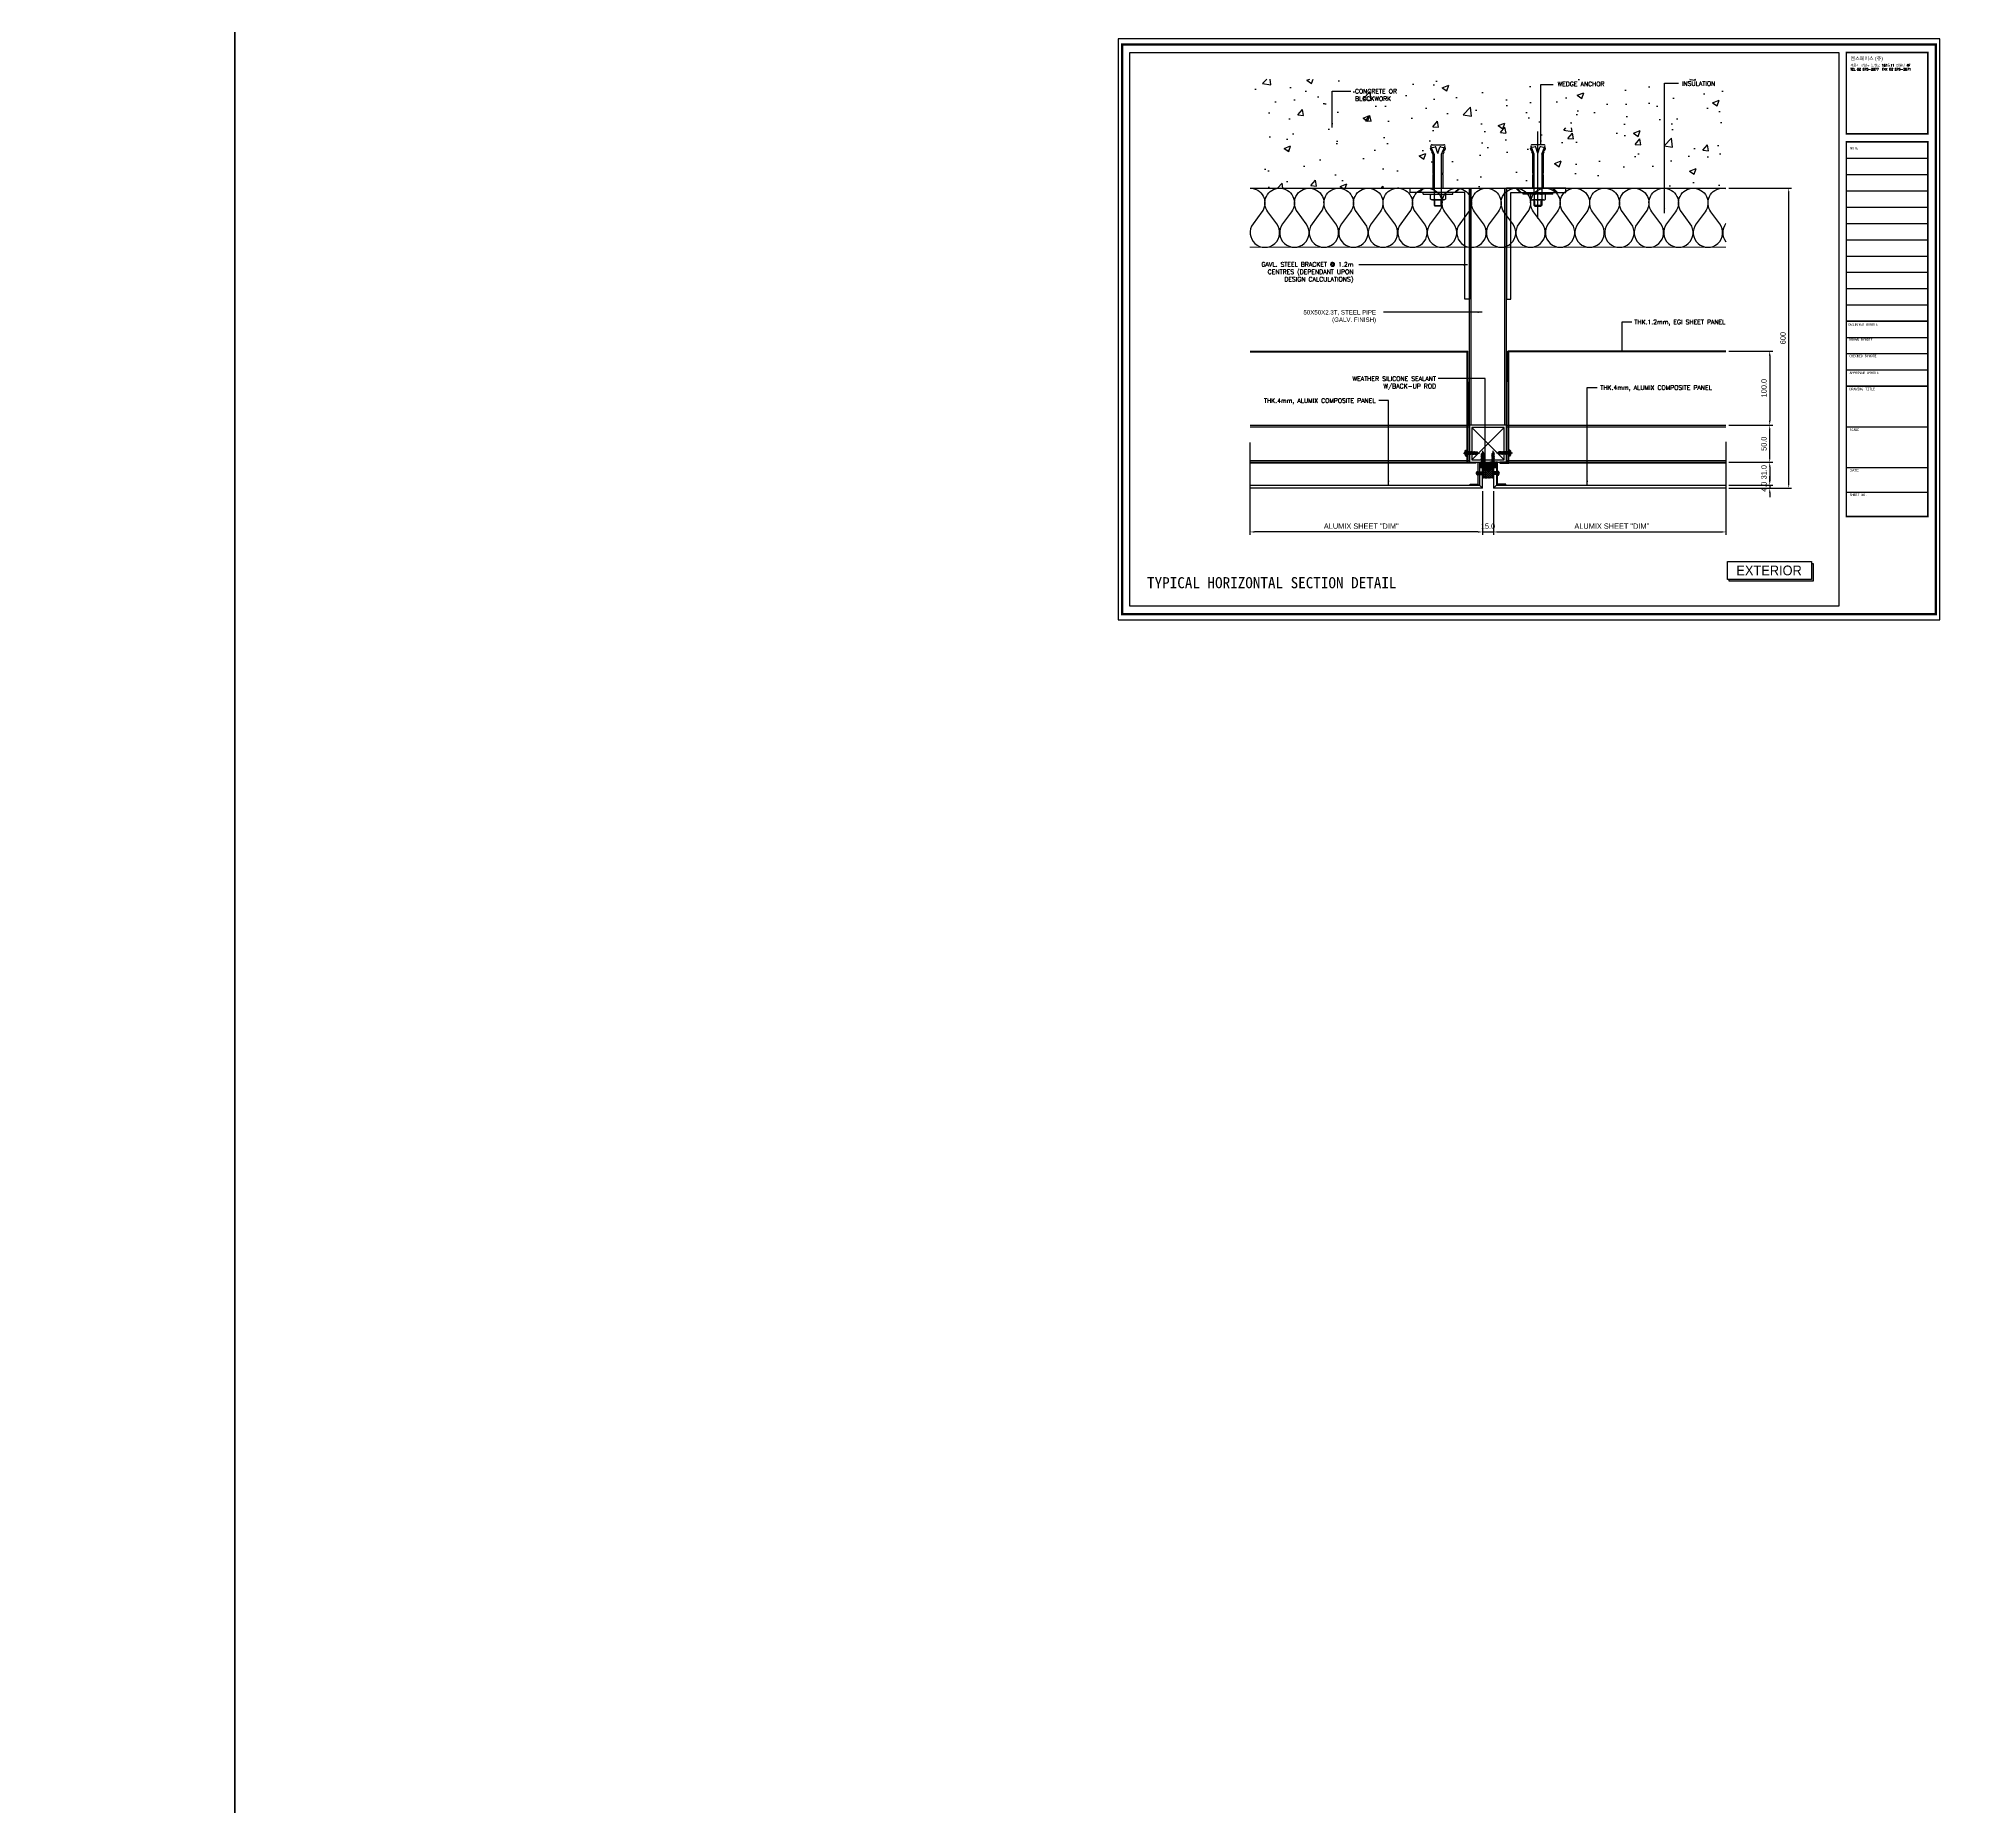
# Model space of a CAD drawing. Header units: millimetres. Extents: x 7297 to 60227, y -7497 to 19324.
# Drawn here: x 19291 to 21908, y 13975 to 16361 of the extents above; entities that cross this region are included whole.
import ezdxf

# ---------------------------------------------------------------- set-up
doc = ezdxf.new("R2010")
doc.units = ezdxf.units.MM
doc.layers.add('NS_AL_PANEL', color=32, linetype='Continuous', lineweight=9)
for name, color, linetype in [('NS_BRACKET_NUTS', 1, 'Continuous'), ('NS_COL_GREEN', 3, 'Continuous'), ('NS_COL_MAGENTA', 6, 'Continuous'), ('NS_COL_RED', 1, 'Continuous'), ('NS_COL_WHITE', 7, 'Continuous'), ('NS_CON', 8, 'Continuous'), ('NS_CON_LINE', 2, 'Continuous'), ('NS_DIM', 1, 'Continuous'), ('NS_FORM', 7, 'Continuous'), ('NS_FRAME', 253, 'Continuous'), ('NS_INSUL', 8, 'Continuous'), ('NS_PIPE_FRAME', 2, 'Continuous'), ('NS_RIVET_SCREW', 1, 'Continuous'), ('NS_TEXT', 2, 'Continuous'), ('NS_TEXT_TITLE', 141, 'Continuous'), ('NS_WATERPROOF', 150, 'Continuous')]:
    doc.layers.add(name, color=color, linetype=linetype)
doc.styles.add('Expo M', font='Expo M.ttf')
doc.styles.add('HGTXT', font='romans.shx', dxfattribs={"bigfont": 'whgtxt.shx'})
doc.styles.add('HY울릉도L', font='')
doc.styles.add('style1', font='simplex.shx')
doc.styles.get('HY울릉도L').set_extended_font_data('Dotum')
doc.dimstyles.new('N-SPACE', dxfattribs={"dimscale": 4, "dimtxt": 1.8, "dimasz": 1.5, "dimexe": 1, "dimexo": 1, "dimgap": 1, "dimtad": 1, "dimtoh": 1, "dimdec": 1, "dimzin": 1, "dimdsep": 46, "dimtxsty": 'Expo M', "dimcen": 2, "dimclrd": 1, "dimclre": 1, "dimclrt": 2, "dimadec": 1, "dimazin": 0, "dimtfac": 1, "dimtdec": 1, "dimtix": 1, "dimtmove": 1, "dimatfit": 3, "dimfxl": 1, "dimtolj": 1, "dimtzin": 1, "dimarcsym": 0})

# ---------------------------------------------------------------- blocks, each defined once
blk = doc.blocks.new('*D870')
at = {"layer": 'NS_DIM', "color": 1, "lineweight": -2, "transparency": 16777216}
for p, q in [((21239.7, 15750.2), (21239.7, 15691.2)), ((21254.7, 15750.3), (21254.7, 15691.2)), ((21233.7, 15695.2), (21227.7, 15695.2)), ((21239.7, 15695.2), (21254.7, 15695.2)), ((21260.7, 15695.2), (21266.7, 15695.2))]:
    blk.add_line(p, q, dxfattribs=at)
at = {"layer": 'NS_DIM', "color": 1, "transparency": 16777216}
for points in [[(21233.7, 15696.2), (21233.7, 15694.2), (21239.7, 15695.2)], [(21260.7, 15696.2), (21260.7, 15694.2), (21254.7, 15695.2)]]:
    blk.add_solid(points, dxfattribs=at)
at = {"layer": 'NS_DIM', "color": 2, "transparency": 16777216, "insert": (21247.2, 15703), "char_height": 7.2, "attachment_point": 5, "style": 'Expo M'}
blk.add_mtext('\\A1;15.0', dxfattribs=at)
blk = doc.blocks.new('*D869')
at = {"layer": 'NS_DIM', "color": 1, "lineweight": -2, "transparency": 16777216}
for p, q in [((21568.4, 15816.7), (21568.4, 15691.2)), ((21254.7, 15750.3), (21254.7, 15691.2)), ((21260.7, 15695.2), (21562.4, 15695.2))]:
    blk.add_line(p, q, dxfattribs=at)
at = {"layer": 'NS_DIM', "color": 1, "transparency": 16777216}
for points in [[(21260.7, 15696.2), (21260.7, 15694.2), (21254.7, 15695.2)], [(21562.4, 15696.2), (21562.4, 15694.2), (21568.4, 15695.2)]]:
    blk.add_solid(points, dxfattribs=at)
at = {"layer": 'NS_DIM', "color": 2, "transparency": 16777216, "insert": (21414.3, 15703), "char_height": 7.2, "attachment_point": 5, "style": 'Expo M'}
blk.add_mtext('\\A1;ALUMIX SHEET "DIM"', dxfattribs=at)
blk = doc.blocks.new('*D868')
at = {"layer": 'NS_DIM', "color": 1, "lineweight": -2, "transparency": 16777216}
for p, q in [((20925.9, 15816), (20925.9, 15691.2)), ((21239.7, 15750.2), (21239.7, 15691.2)), ((21233.7, 15695.2), (20931.9, 15695.2))]:
    blk.add_line(p, q, dxfattribs=at)
at = {"layer": 'NS_DIM', "color": 1, "transparency": 16777216}
for points in [[(20931.9, 15696.2), (20931.9, 15694.2), (20925.9, 15695.2)], [(21233.7, 15696.2), (21233.7, 15694.2), (21239.7, 15695.2)]]:
    blk.add_solid(points, dxfattribs=at)
at = {"layer": 'NS_DIM', "color": 2, "transparency": 16777216, "insert": (21076.1, 15703), "char_height": 7.2, "attachment_point": 5, "style": 'Expo M'}
blk.add_mtext('\\A1;ALUMIX SHEET "DIM"', dxfattribs=at)
blk = doc.blocks.new('AL-TEMPLATE')
at = {"color": 8}
for p, q in [((2716.8, 1393), (2800, 1393)), ((2716.8, 1376.3), (2800, 1376.3)), ((2716.8, 1359.7), (2800, 1359.7)), ((2716.8, 1343), (2800, 1343)), ((2716.8, 1326.4), (2800, 1326.4)), ((2716.8, 1309.8), (2800, 1309.8)), ((2716.8, 1293.1), (2800, 1293.1)), ((2716.8, 1276.5), (2800, 1276.5)), ((2716.8, 1259.8), (2800, 1259.8)), ((2716.8, 1243.2), (2800, 1243.2)), ((2716.8, 1209.9), (2800, 1209.9)), ((2716.8, 1193.3), (2800, 1193.3)), ((2716.8, 1176.6), (2800, 1176.6)), ((2716.8, 1118.4), (2800, 1118.4)), ((2716.8, 1076.8), (2800, 1076.8)), ((2716.8, 1051.8), (2800, 1051.8))]:
    blk.add_line(p, q, dxfattribs=at)
at = {"color": 7, "ltscale": 2}
blk.add_lwpolyline([(1972.3, 1515.2), (1972.3, 921.2), (2812.3, 921.2), (2812.3, 1515.2)], close=True, dxfattribs=at)
at = {"color": 8}
for points, const_width in [([(1976.3, 1509.4), (2808.3, 1509.4), (2808.3, 927), (1976.3, 927)], 2.5), ([(2716.8, 1501.3), (2800, 1501.3), (2800, 1418.1), (2716.8, 1418.1)], 1.66), ([(2716.8, 1409.8), (2800, 1409.8), (2800, 1026.9), (2716.8, 1026.9)], 1.66)]:
    blk.add_lwpolyline(points, close=True, dxfattribs=dict(at, const_width=const_width))
at = {"color": 9}
blk.add_lwpolyline([(1984.1, 1501.3), (2709.1, 1501.3), (2709.1, 935.2), (1984.1, 935.2)], close=True, dxfattribs=at)
at = {"color": 8, "const_width": 1.66}
for points in [[(2716.8, 1226.6), (2800, 1226.6)], [(2716.8, 1160), (2800, 1160)]]:
    blk.add_lwpolyline(points, dxfattribs=at)
at = {"insert": (2720.9, 1489.2), "char_height": 2.349, "attachment_point": 1, "style": 'HGTXT'}
blk.add_mtext('서울시 강남구 논현로 161길11 엔빌딩 4F\\PTEL 02 575-2077  FAX 02 575-2071', dxfattribs=at)
at = {"color": 146, "true_color": 0x105689, "insert": (2721.1, 1496.9), "char_height": 3.67, "attachment_point": 1, "style": 'HGTXT'}
blk.add_mtext('{\\fExpo M|b0|i0|c129|p18;엔스페이스 (주)}', dxfattribs=at)
at = {"color": 8, "width": 438.968, "attachment_point": 1}
for s, insert, char_height in [('NOTE', (2720.8, 1404.7), 2.56), ('DESIGNED BYNOTE', (2719, 1224.4), 2.556), ('CHECKED BYNOTE', (2719.6, 1192.2), 2.556), ('DRAWN BYNOTE', (2719.6, 1209), 2.556), ('APPROVED BYNOTE', (2720.1, 1175), 2.556), ('DRAWING TITLE', (2720.1, 1158.4), 2.556), ('SCALE', (2720.1, 1116.8), 2.56), ('{\\fﾱﾼﾸﾲ|b0|i0|c129|p49;DATE}', (2720.1, 1075.2), 2.556), ('SHEET NO.', (2720.1, 1050.2), 2.56)]:
    blk.add_mtext(s, dxfattribs=dict(at, insert=insert, char_height=char_height))
blk = doc.blocks.new('insulation')
blk.add_lwpolyline([(0, 0, -0.617201), (0.402, 0.202), (0.603, 0.051, 1.982887), (0.603, 0.452), (0.401, 0.301, -0.611246), (0, 0.5, -0.615926), (0.402, 0.701), (0.603, 0.55, 1.982887), (0.603, 0.95), (0.401, 0.8, -0.611246), (0, 0.999, -0.615926), (0.402, 1.199), (0.603, 1.049, 1.982887), (0.603, 1.449), (0.401, 1.299, -0.611246), (0, 1.498, -0.615926), (0.402, 1.698), (0.603, 1.548, 1.982887), (0.603, 1.948), (0.401, 1.798, -0.611246), (0, 1.996, -0.615925), (0.402, 2.197), (0.603, 2.047, 1.982887), (0.603, 2.447), (0.401, 2.297, -0.611245), (0, 2.495, -0.615926), (0.402, 2.696), (0.603, 2.546, 1.982887), (0.603, 2.946), (0.401, 2.795, -0.611245), (0, 2.994, -0.615926), (0.402, 3.195), (0.603, 3.044, 1.982887), (0.603, 3.445), (0.401, 3.294, -0.611245), (0, 3.493, -0.615926), (0.402, 3.694), (0.603, 3.543, 1.982887), (0.603, 3.944), (0.401, 3.793, -0.611245), (0, 3.992, -0.615926), (0.402, 4.193), (0.603, 4.042, 1.982887), (0.603, 4.442), (0.401, 4.292, -0.611246), (0, 4.491, -0.615925), (0.402, 4.691), (0.603, 4.541, 1.982887), (0.603, 4.941), (0.401, 4.791, -0.611246), (0, 4.99, -0.615926), (0.402, 5.19), (0.603, 5.04, 1.982887), (0.603, 5.44), (0.401, 5.29, -0.611246), (0, 5.488, -0.615926), (0.402, 5.689), (0.603, 5.539, 1.982887), (0.603, 5.939), (0.401, 5.789, -0.611246), (0, 5.987, -0.003501), (0, 5.991, -0.003501)], format="xyb")
blk = doc.blocks.new('*D867')
at = {"layer": 'NS_DIM', "color": 1, "lineweight": -2, "transparency": 16777216}
for p, q in [((21572.4, 15789.3), (21631.5, 15789.3)), ((21627.5, 15783.3), (21627.5, 15764.3)), ((21572.4, 15758.3), (21631.5, 15758.3))]:
    blk.add_line(p, q, dxfattribs=at)
at = {"layer": 'NS_DIM', "color": 1, "transparency": 16777216}
for points in [[(21626.5, 15783.3), (21628.5, 15783.3), (21627.5, 15789.3)], [(21626.5, 15764.3), (21628.5, 15764.3), (21627.5, 15758.3)]]:
    blk.add_solid(points, dxfattribs=at)
at = {"layer": 'NS_DIM', "color": 2, "transparency": 16777216, "insert": (21619.7, 15775.8), "char_height": 7.2, "attachment_point": 5, "rotation": 90, "style": 'Expo M'}
blk.add_mtext('\\A1;31.0', dxfattribs=at)
blk = doc.blocks.new('*D866')
at = {"layer": 'NS_DIM', "color": 1, "lineweight": -2, "transparency": 16777216}
for p, q in [((21572.4, 16159.3), (21657.1, 16159.3)), ((21653.1, 15760.3), (21653.1, 16153.3)), ((21572.4, 15754.3), (21657.1, 15754.3))]:
    blk.add_line(p, q, dxfattribs=at)
at = {"layer": 'NS_DIM', "color": 1, "transparency": 16777216}
for points in [[(21652.1, 16153.3), (21654.1, 16153.3), (21653.1, 16159.3)], [(21652.1, 15760.3), (21654.1, 15760.3), (21653.1, 15754.3)]]:
    blk.add_solid(points, dxfattribs=at)
at = {"layer": 'NS_DIM', "color": 2, "transparency": 16777216, "insert": (21645.4, 15956.8), "char_height": 7.2, "attachment_point": 5, "rotation": 90, "style": 'Expo M'}
blk.add_mtext('\\A1;600', dxfattribs=at)
blk = doc.blocks.new('*D865')
at = {"layer": 'NS_DIM', "color": 1, "lineweight": -2, "transparency": 16777216}
for p, q in [((21572.4, 15839.3), (21631.5, 15839.3)), ((21627.5, 15795.3), (21627.5, 15833.3)), ((21572.4, 15789.3), (21631.5, 15789.3))]:
    blk.add_line(p, q, dxfattribs=at)
at = {"layer": 'NS_DIM', "color": 1, "transparency": 16777216}
for points in [[(21626.5, 15833.3), (21628.5, 15833.3), (21627.5, 15839.3)], [(21626.5, 15795.3), (21628.5, 15795.3), (21627.5, 15789.3)]]:
    blk.add_solid(points, dxfattribs=at)
at = {"layer": 'NS_DIM', "color": 2, "transparency": 16777216, "insert": (21619.7, 15814.3), "char_height": 7.2, "attachment_point": 5, "rotation": 90, "style": 'Expo M'}
blk.add_mtext('\\A1;50.0', dxfattribs=at)
blk = doc.blocks.new('*D864')
at = {"layer": 'NS_DIM', "color": 1, "lineweight": -2, "transparency": 16777216}
for p, q in [((21572.4, 15758.3), (21631.5, 15758.3)), ((21572.4, 15754.3), (21631.5, 15754.3)), ((21627.5, 15764.3), (21627.5, 15770.3)), ((21627.5, 15758.3), (21627.5, 15754.3)), ((21627.5, 15748.3), (21627.5, 15742.3))]:
    blk.add_line(p, q, dxfattribs=at)
at = {"layer": 'NS_DIM', "color": 1, "transparency": 16777216}
for points in [[(21626.5, 15764.3), (21628.5, 15764.3), (21627.5, 15758.3)], [(21626.5, 15748.3), (21628.5, 15748.3), (21627.5, 15754.3)]]:
    blk.add_solid(points, dxfattribs=at)
at = {"layer": 'NS_DIM', "color": 2, "transparency": 16777216, "insert": (21619.7, 15756.3), "char_height": 7.2, "attachment_point": 5, "rotation": 90, "style": 'Expo M'}
blk.add_mtext('\\A1;4.0', dxfattribs=at)
blk = doc.blocks.new('egi')
at = {"ltscale": 110}
for p, q in [((-9923.4, 12691.7), (-9923.4, 12801.6)), ((-9922.2, 12801.6), (-9922.2, 12692.9)), ((-9911.4, 12691.7), (-9923.4, 12691.7)), ((-9922.2, 12692.9), (-9911.4, 12692.9)), ((-9911.4, 12692.9), (-9911.4, 12691.7))]:
    blk.add_line(p, q, dxfattribs=at)
blk = doc.blocks.new('피스')
for p, q in [((-4, 1.5), (-4, 1)), ((-4, 1.5), (4, 1.5)), ((-3, 0), (3, 0)), ((-0.5, 3), (-0.4, 2.3)), ((-0.4, 2.3), (0.4, 2.3)), ((0, 5), (0, -16.8)), ((0.5, 3), (0.4, 2.3)), ((4, 1.5), (4, 1)), ((2, -1.5), (-2, -2)), ((-1.5, -1.5), (-2, -2)), ((-2, -2), (-1.5, -2.5)), ((-1.5, -3.5), (-2, -4)), ((2, -3.5), (-2, -4)), ((-2, -4), (-1.5, -4.5)), ((-1.5, -5.5), (-2, -6)), ((2, -5.5), (-2, -6)), ((-2, -6), (-1.5, -6.5)), ((-1.5, -7.5), (-2, -8)), ((2, -7.5), (-2, -8)), ((-2, -8), (-1.5, -8.5)), ((-1.5, -9.5), (-2, -10)), ((2, -9.5), (-2, -10)), ((-2, -10), (-1.5, -10.5)), ((-1.5, -0.5), (-1.5, -1.5)), ((1.5, -1), (-1.5, -1.5)), ((1.5, -2), (-1.5, -2.5)), ((-1.5, -2.5), (-1.5, -3.5)), ((1.5, -3), (-1.5, -3.5)), ((1.5, -4), (-1.5, -4.5)), ((-1.5, -4.5), (-1.5, -5.5)), ((1.5, -5), (-1.5, -5.5)), ((1.5, -6), (-1.5, -6.5)), ((-1.5, -6.5), (-1.5, -7.5)), ((1.5, -7), (-1.5, -7.5)), ((1.5, -8), (-1.5, -8.5)), ((-1.5, -8.5), (-1.5, -9.5)), ((1.5, -9), (-1.5, -9.5)), ((1.5, -10), (-1.5, -10.5)), ((-1.5, -10.5), (-1.5, -13.5)), ((0, -15), (-1.5, -13.5)), ((-1.3, -13.5), (-1.3, -12)), ((0, -15), (-1.3, -13.5)), ((0, -15), (1.5, -13)), ((1.5, -13), (0.6, -11.5)), ((1.5, -0.5), (1.5, -1)), ((1.5, -1), (2, -1.5)), ((2, -1.5), (1.5, -2)), ((1.5, -2), (1.5, -3)), ((1.5, -3), (2, -3.5)), ((2, -3.5), (1.5, -4)), ((1.5, -4), (1.5, -5)), ((1.5, -5), (2, -5.5)), ((2, -5.5), (1.5, -6)), ((1.5, -6), (1.5, -7)), ((1.5, -7), (2, -7.5)), ((2, -7.5), (1.5, -8)), ((1.5, -8), (1.5, -9)), ((1.5, -9), (2, -9.5)), ((2, -9.5), (1.5, -10)), ((1.5, -10), (1.5, -13))]:
    blk.add_line(p, q)
for centre, radius, start, end in [((0, -3.1), 6.08, 94.7146, 131.1121), ((-3, 1), 1, 180, 270), ((-2, -0.5), 0.5, 0, 90), ((0, -3.1), 6.08, 48.8879, 85.2854), ((2, -0.5), 0.5, 90, 180), ((3, 1), 1, 270, 0), ((-0.3, -12), 1, 30.0863, 180)]:
    blk.add_arc(centre, radius, start, end)
blk = doc.blocks.new('N-SCREW')
blk.add_blockref('피스', (17.3, -1))
blk = doc.blocks.new('*D863')
at = {"layer": 'NS_DIM', "color": 1, "lineweight": -2, "transparency": 16777216}
for p, q in [((21572.4, 15939.3), (21631.5, 15939.3)), ((21627.5, 15933.3), (21627.5, 15845.3)), ((21572.4, 15839.3), (21631.5, 15839.3))]:
    blk.add_line(p, q, dxfattribs=at)
at = {"layer": 'NS_DIM', "color": 1, "transparency": 16777216}
for points in [[(21626.5, 15933.3), (21628.5, 15933.3), (21627.5, 15939.3)], [(21626.5, 15845.3), (21628.5, 15845.3), (21627.5, 15839.3)]]:
    blk.add_solid(points, dxfattribs=at)
at = {"layer": 'NS_DIM', "color": 2, "transparency": 16777216, "insert": (21619.7, 15889.3), "char_height": 7.2, "attachment_point": 5, "rotation": 90, "style": 'Expo M'}
blk.add_mtext('\\A1;100.0', dxfattribs=at)
blk = doc.blocks.new('md-01')
blk.add_lwpolyline([(3059.8, 4337.6), (3059.8, 4328.6), (3043.3, 4328.6), (3030.3, 4328.6), (3030.3, 4316.1), (3031.8, 4316.1), (3031.8, 4327.1), (3043.3, 4327.1), (3061.3, 4327.1), (3061.3, 4330.1), (3061, 4330.4), (3061.3, 4330.7), (3061, 4331), (3061.3, 4331.3), (3061, 4331.6), (3061.3, 4331.9), (3061, 4332.2), (3061.3, 4332.5), (3061, 4332.8), (3061.3, 4333.1), (3061, 4333.4), (3061.3, 4333.7), (3061, 4334), (3061.3, 4334.3), (3061, 4334.6), (3061.3, 4334.9), (3061.3, 4337.6)], close=True)
at = {"xscale": -1, "rotation": 90}
blk.add_blockref('N-SCREW', (3058.7, 4350.4), dxfattribs=at)
blk = doc.blocks.new('RIVET')
for p, q in [((-1.1, -3.9), (-1.1, 3.9)), ((5, 1.8), (-1.1, 1.8)), ((5, 0.8), (-1.1, 0.8)), ((7.3, -1.8, 0), (7.3, 1.8, 0)), ((5, -0.8), (-1.1, -0.8)), ((5, -1.8), (-1.1, -1.8))]:
    blk.add_line(p, q)
at = {"ltscale": 3}
for p, q in [((0, 4.9), (0, -4.9)), ((5, 1.8), (5, -1.8))]:
    blk.add_line(p, q, dxfattribs=at)
for centre, radius, start, end in [((0, 3.9), 1.05, 90, 180), ((6.2, 1.2), 1.3, 27.3471, 152.6529), ((5.8, 0, 0), 2.2, 313.0029, 46.9971), ((0, -3.9), 1.05, 180, 270), ((6.2, -1.2), 1.3, 207.3471, 332.6529)]:
    blk.add_arc(centre, radius, start, end)
blk = doc.blocks.new('SEMI-OPEN')
at = {"ltscale": 3}
h = blk.add_hatch(dxfattribs=at)
h.set_pattern_fill('DOTS', color=256, scale=5, angle=90, style=0)
h.set_pattern_definition([(90, (-121159.27076, -3753735.47985), (-0.3125, 0.15625), [0, -0.3125])])
h.paths.add_polyline_path([(11057.4, 2394.8), (11057.4, 2393.8), (11058.9, 2393.8, 0.414222), (11057.9, 2392.8), (11057.9, 2392.3, 0.160163), (11061.4, 2390.8), (11061.5, 2391.4), (11062.3, 2391.4), (11062.4, 2390.8, 0.160163), (11065.9, 2392.3), (11065.9, 2392.8, 0.414214), (11064.9, 2393.8), (11066.4, 2393.8), (11066.4, 2387.8), (11062.4, 2387.8), (11047.4, 2387.8), (11043.4, 2387.8), (11043.4, 2393.8), (11044.9, 2393.8, 0.414214), (11043.9, 2392.8), (11043.9, 2392.3, 0.160163), (11047.4, 2390.8), (11047.5, 2391.4), (11048.3, 2391.4), (11048.4, 2390.8, 0.160163), (11051.9, 2392.3), (11051.9, 2392.8, 0.414214), (11050.9, 2393.8), (11052.4, 2393.8), (11052.4, 2394.8)])
h = blk.add_hatch(dxfattribs=at)
h.set_pattern_fill('ANSI37', color=256, scale=15, angle=90, style=0)
h.set_pattern_definition([(135, (-122009.2709, -3753737.4799), (-1.3258252147, -1.3258252147), []), (225, (-122009.2709, -3753737.4799), (1.3258252147, -1.3258252147), [])])
edge = h.paths.add_edge_path()
edge.add_line((11047.4, 2387.8), (11047.4, 2385.2))
edge.add_arc((11047.4, 2384.2), 1.05, 0, 90, ccw=False)
edge.add_line((11048.5, 2384.2), (11048.5, 2376.5))
edge.add_arc((11047.4, 2376.5), 1.05, -90, 0, ccw=False)
edge.add_line((11047.4, 2375.4), (11047.4, 2374.6))
edge.add_line((11047.4, 2374.6), (11062.4, 2374.6))
edge.add_line((11062.4, 2374.6), (11062.4, 2375.4))
edge.add_arc((11062.4, 2376.5), 1.05, 180, 270, ccw=False)
edge.add_line((11061.4, 2376.5), (11061.4, 2384.2))
edge.add_arc((11062.4, 2384.2), 1.05, 90, 180, ccw=False)
edge.add_line((11062.4, 2385.2), (11062.4, 2387.8))
edge.add_line((11062.4, 2387.8), (11047.4, 2387.8))
h = blk.add_hatch()
h.set_pattern_fill('ANSI37', color=256, angle=90, style=0)
h.set_pattern_definition([(135, (76770.76768, -191608.29066), (-0.08838834765, -0.08838834765), []), (225, (76770.76768, -191608.29066), (0.08838834765, -0.08838834765), [])])
h.paths.add_polyline_path([(11047.4, 2374.1), (11047.4, 2374.6), (11062.4, 2374.6), (11062.4, 2374.1)])
for p, q in [((11047.4, 2387.8, 0), (11062.4, 2387.8, 0)), ((11062.4, 2387.8, 0), (11047.4, 2387.8, 0)), ((11062.4, 2374.6, 0), (11047.4, 2374.6, 0)), ((11062.4, 2374.1, 0), (11047.4, 2374.1, 0))]:
    blk.add_line(p, q)
at = {"xscale": -1}
blk.add_blockref('RIVET', (11047.4, 2380.3, 0), dxfattribs=at)
blk.add_blockref('RIVET', (11062.4, 2380.3, 0))
blk = doc.blocks.new('*U98')
for p, q in [((1, 50), (0, 50)), ((0, 49), (0, 50)), ((0, 49), (0, 1)), ((49, 50), (1, 50)), ((3.2, 3.2), (46.8, 46.8)), ((46.8, 3.2), (3.2, 46.8)), ((49, 50), (50, 50)), ((50, 49), (50, 50)), ((50, 1), (50, 49)), ((0, 1), (0, 0)), ((1, 0), (0, 0)), ((50, 1), (50, 0)), ((1, 0), (49, 0)), ((49, 0), (50, 0))]:
    blk.add_line(p, q)
blk.add_lwpolyline([(3.2, 46.8), (3.2, 3.2), (46.8, 3.2), (46.8, 46.8)], close=True)
for centre, start, end in [((1, 49), 90, 180), ((49, 49), 0, 90), ((1, 1), 180, 270), ((49, 1), 270, 0)]:
    blk.add_arc(centre, 1, start, end)

msp = doc.modelspace()

# ---------------------------------------------------------------- hatches: boundary and pattern name
at = {"layer": 'NS_COL_MAGENTA'}
msp.add_hatch(color=256, dxfattribs=at).paths.add_polyline_path([(21686.22, 15652.7), (21683.82, 15652.7), (21683.82, 15631.16), (21572.79, 15631.16), (21572.79, 15628.6), (21686.22, 15628.6)])
at = {"layer": 'NS_CON'}
h = msp.add_hatch(dxfattribs=at)
h.set_pattern_fill('AR-CONC', color=256, scale=0.5, style=0)
h.set_pattern_definition([(50, (22288.01, 2422.506), (91.09233, -7.96954), [9.525, -104.775]), (355, (22288.01, 2422.51), (-17.6217, 95.5284), [7.62, -83.8203]), (100.45144, (22295.6, 2421.84), (73.4706, 87.5589), [8.095, -89.0451]), (46.1842, (22288.01, 2447.91), (135.5395, -21.0212), [14.2875, -157.1625]), (96.6356, (22299.31, 2446.15), (118.7021, 123.713), [12.1425, -133.5678]), (351.1842, (22288.01, 2447.9), (118.702, 123.713), [11.43, -125.7299]), (21, (22300.71, 2441.556), (75.8072, -51.1326), [9.525, -104.775]), (326, (22300.71, 2441.56), (30.901, 92.094), [7.62, -83.82]), (71.45144, (22307.03, 2437.295), (106.7082, 40.9614), [8.095, -89.04497]), (37.5, (22288.013, 2422.506), (1.5443, 42.27752), [0, -82.804, 0, -85.09, 0, -84.1375]), (7.5, (22288.013, 2422.506), (33.40983, 50.09029), [0, -48.514, 0, -80.899, 0, -32.0675]), (327.5, (22259.692, 2422.506), (67.7953, -2.86437), [0, -31.75, 0, -99.06, 0, -131.445]), (317.5, (22246.99, 2422.506), (74.0646, 12.71325), [0, -41.275, 0, -65.786, 0, -93.345])])
edge = h.paths.add_edge_path()
edge.add_line((21568.38, 16306.53), (20925.93, 16306.53))
edge.add_line((20925.93, 16306.53), (20925.93, 16159.31))
edge.add_line((20925.93, 16159.31), (21172.57, 16159.31))
edge.add_line((21172.57, 16159.31), (21172.57, 16177.48))
edge.add_line((21172.57, 16177.48), (21173.82, 16177.48))
edge.add_line((21173.82, 16177.48), (21173.82, 16179.15))
edge.add_line((21173.82, 16179.15), (21172.57, 16179.15))
edge.add_line((21172.57, 16179.15), (21172.57, 16205.31))
edge.add_line((21172.57, 16205.31), (21171.46, 16208.1))
edge.add_line((21171.46, 16208.1), (21172.37, 16208.47))
edge.add_line((21172.37, 16208.47), (21171.68, 16210.16))
edge.add_line((21171.68, 16210.16), (21170.77, 16209.82))
edge.add_line((21170.77, 16209.82), (21169.6, 16212.74))
edge.add_arc((21170.38, 16213.05), 0.833, 102.52881, 201.80141, ccw=False)
edge.add_line((21170.19, 16213.86), (21170.88, 16214.01))
edge.add_line((21170.88, 16214.01), (21170.25, 16215.48))
edge.add_arc((21171.78, 16216.15), 1.67, 90, 203.42869, ccw=False)
edge.add_line((21171.78, 16217.81), (21187.53, 16217.81))
edge.add_arc((21187.53, 16216.15), 1.67, -23.42869, 90, ccw=False)
edge.add_line((21189.06, 16215.48), (21188.42, 16214.01))
edge.add_line((21188.42, 16214.01), (21189.11, 16213.86))
edge.add_arc((21188.93, 16213.05), 0.833, -21.80141, 77.47119, ccw=False)
edge.add_line((21189.71, 16212.74), (21188.54, 16209.82))
edge.add_line((21188.54, 16209.82), (21187.63, 16210.16))
edge.add_line((21187.63, 16210.16), (21186.94, 16208.47))
edge.add_line((21186.94, 16208.47), (21187.85, 16208.1))
edge.add_line((21187.85, 16208.1), (21186.74, 16205.31))
edge.add_line((21186.74, 16205.31), (21186.74, 16179.15))
edge.add_line((21186.74, 16179.15), (21185.49, 16179.15))
edge.add_line((21185.49, 16179.15), (21185.49, 16177.48))
edge.add_line((21185.49, 16177.48), (21186.74, 16177.48))
edge.add_line((21186.74, 16177.48), (21186.74, 16159.31))
edge.add_line((21186.74, 16159.31), (21222.15, 16159.31))
edge.add_line((21222.15, 16159.31), (21307.57, 16159.31))
edge.add_line((21307.57, 16159.31), (21307.57, 16177.48))
edge.add_line((21307.57, 16177.48), (21308.82, 16177.48))
edge.add_line((21308.82, 16177.48), (21308.82, 16179.15))
edge.add_line((21308.82, 16179.15), (21307.57, 16179.15))
edge.add_line((21307.57, 16179.15), (21307.57, 16205.31))
edge.add_line((21307.57, 16205.31), (21306.46, 16208.1))
edge.add_line((21306.46, 16208.1), (21307.37, 16208.47))
edge.add_line((21307.37, 16208.47), (21306.68, 16210.16))
edge.add_line((21306.68, 16210.16), (21305.77, 16209.82))
edge.add_line((21305.77, 16209.82), (21304.6, 16212.74))
edge.add_arc((21305.38, 16213.05), 0.833, 102.52881, 201.80141, ccw=False)
edge.add_line((21305.19, 16213.86), (21305.88, 16214.01))
edge.add_line((21305.88, 16214.01), (21305.25, 16215.48))
edge.add_arc((21306.78, 16216.15), 1.67, 90, 203.42869, ccw=False)
edge.add_line((21306.78, 16217.81), (21322.53, 16217.81))
edge.add_arc((21322.53, 16216.15), 1.67, -23.42869, 90, ccw=False)
edge.add_line((21324.06, 16215.48), (21323.42, 16214.01))
edge.add_line((21323.42, 16214.01), (21324.11, 16213.86))
edge.add_arc((21323.93, 16213.05), 0.833, -21.80141, 77.47119, ccw=False)
edge.add_line((21324.71, 16212.74), (21323.54, 16209.82))
edge.add_line((21323.54, 16209.82), (21322.63, 16210.16))
edge.add_line((21322.63, 16210.16), (21321.94, 16208.47))
edge.add_line((21321.94, 16208.47), (21322.85, 16208.1))
edge.add_line((21322.85, 16208.1), (21321.74, 16205.31))
edge.add_line((21321.74, 16205.31), (21321.74, 16179.15))
edge.add_line((21321.74, 16179.15), (21320.49, 16179.15))
edge.add_line((21320.49, 16179.15), (21320.49, 16177.48))
edge.add_line((21320.49, 16177.48), (21321.74, 16177.48))
edge.add_line((21321.74, 16177.48), (21321.74, 16159.31))
edge.add_line((21321.74, 16159.31), (21352.15, 16159.31))
edge.add_line((21352.15, 16159.31), (21568.38, 16159.31))
edge.add_line((21568.38, 16159.31), (21568.38, 16306.53))
h.paths.add_polyline_path([(21448.3, 16165.82), (21523.22, 16165.82), (21523.22, 16174.53), (21448.3, 16174.53)], flags=16)
h.paths.add_polyline_path([(21030.55, 16182.96), (21105.47, 16182.96), (21105.47, 16191.67), (21030.55, 16191.67)], flags=16)
h.paths.add_polyline_path([(21059.21, 16202.87), (21132.05, 16202.87), (21132.05, 16209.86), (21059.21, 16209.86)], flags=16)
h.paths.add_polyline_path([(21362.04, 16202.25), (21434.88, 16202.25), (21434.88, 16209.24), (21362.04, 16209.24)], flags=16)
h.paths.add_polyline_path([(21339.91, 16240.45), (21402.94, 16240.45), (21402.94, 16247.43), (21339.91, 16247.43)], flags=16)

# ---------------------------------------------------------------- linework, layer by layer
at = {"layer": 'NS_AL_PANEL'}
for p, q in [((21239.65, 15781.81, 0), (21235.65, 15781.81, 0)), ((21239.15, 15781.81, 0), (21239.15, 15754.81, 0)), ((21239.65, 15781.81, 0), (21239.65, 15754.31, 0)), ((21254.65, 15781.81, 0), (21254.65, 15754.31, 0)), ((21254.65, 15781.81, 0), (21258.65, 15781.81, 0)), ((21255.15, 15781.81, 0), (21255.15, 15754.81, 0)), ((20925.93, 15758.31, 0), (21235.65, 15758.31, 0)), ((20925.93, 15757.81, 0), (21236.15, 15757.81, 0)), ((20925.93, 15754.81, 0), (21239.15, 15754.81, 0)), ((20925.93, 15754.31, 0), (21239.65, 15754.31, 0)), ((21235.65, 15758.31, 0), (21239.15, 15754.81, 0)), ((21568.38, 15754.31, 0), (21254.65, 15754.31, 0)), ((21258.65, 15758.31, 0), (21255.15, 15754.81, 0)), ((21568.38, 15754.81, 0), (21255.15, 15754.81, 0)), ((21568.38, 15757.81, 0), (21258.15, 15757.81, 0)), ((21568.38, 15758.31, 0), (21258.65, 15758.31, 0))]:
    msp.add_line(p, q, dxfattribs=at)
at = {"layer": 'NS_BRACKET_NUTS'}
for p, q in [((21170.77, 16209.82, 0), (21169.6, 16212.74, 0)), ((21170.19, 16213.86, 0), (21175.99, 16215.15, 0)), ((21174.65, 16205.31, 0), (21170.25, 16215.48, 0)), ((21170.77, 16209.82, 0), (21171.68, 16210.16, 0)), ((21171.46, 16208.1, 0), (21172.37, 16208.47, 0)), ((21172.57, 16205.31, 0), (21171.46, 16208.1, 0)), ((21172.37, 16208.47, 0), (21171.68, 16210.16, 0)), ((21171.78, 16217.81, 0), (21187.53, 16217.81, 0)), ((21172.57, 16205.31, 0), (21172.57, 16179.15, 0)), ((21174.65, 16205.31, 0), (21174.65, 16151.31, 0)), ((21179.65, 16206.15, 0), (21176.97, 16214.59, 0)), ((21179.65, 16206.15, 0), (21182.34, 16214.59, 0)), ((21183.31, 16215.15, 0), (21189.11, 16213.86, 0)), ((21184.65, 16205.31, 0), (21189.06, 16215.48, 0)), ((21184.65, 16151.31, 0), (21184.65, 16205.31, 0)), ((21186.74, 16205.31, 0), (21187.85, 16208.1, 0)), ((21186.74, 16179.15, 0), (21186.74, 16205.31, 0)), ((21186.94, 16208.47, 0), (21187.63, 16210.16, 0)), ((21187.85, 16208.1, 0), (21186.94, 16208.47, 0)), ((21188.54, 16209.82, 0), (21187.63, 16210.16, 0)), ((21188.54, 16209.82, 0), (21189.71, 16212.74, 0)), ((21305.77, 16209.82, 0), (21304.6, 16212.74, 0)), ((21310.99, 16215.15, 0), (21305.19, 16213.86, 0)), ((21309.65, 16205.31, 0), (21305.25, 16215.48, 0)), ((21305.77, 16209.82, 0), (21306.68, 16210.16, 0)), ((21306.46, 16208.1, 0), (21307.37, 16208.47, 0)), ((21307.57, 16205.31, 0), (21306.46, 16208.1, 0)), ((21307.37, 16208.47, 0), (21306.68, 16210.16, 0)), ((21322.53, 16217.81, 0), (21306.78, 16217.81, 0)), ((21307.57, 16179.15, 0), (21307.57, 16205.31, 0)), ((21309.65, 16151.31, 0), (21309.65, 16205.31, 0)), ((21314.65, 16206.15, 0), (21311.97, 16214.59, 0)), ((21314.65, 16206.15, 0), (21317.34, 16214.59, 0)), ((21324.11, 16213.86, 0), (21318.31, 16215.15, 0)), ((21319.65, 16205.31, 0), (21324.06, 16215.48, 0)), ((21319.65, 16205.31, 0), (21319.65, 16151.31, 0)), ((21321.74, 16205.31, 0), (21322.85, 16208.1, 0)), ((21321.74, 16205.31, 0), (21321.74, 16179.15, 0)), ((21321.94, 16208.47, 0), (21322.63, 16210.16, 0)), ((21322.85, 16208.1, 0), (21321.94, 16208.47, 0)), ((21323.54, 16209.82, 0), (21322.63, 16210.16, 0)), ((21323.54, 16209.82, 0), (21324.71, 16212.74, 0)), ((21172.57, 16179.15, 0), (21173.82, 16179.15, 0)), ((21172.57, 16177.48, 0), (21172.57, 16159.31, 0)), ((21172.57, 16177.48, 0), (21173.82, 16177.48, 0)), ((21173.82, 16177.48, 0), (21173.82, 16179.15, 0)), ((21185.49, 16177.48, 0), (21185.49, 16179.15, 0)), ((21186.74, 16179.15, 0), (21185.49, 16179.15, 0)), ((21186.74, 16177.48, 0), (21185.49, 16177.48, 0)), ((21186.74, 16159.31, 0), (21186.74, 16177.48, 0)), ((21307.57, 16179.15, 0), (21308.82, 16179.15, 0)), ((21307.57, 16159.31, 0), (21307.57, 16177.48, 0)), ((21307.57, 16177.48, 0), (21308.82, 16177.48, 0)), ((21308.82, 16177.48, 0), (21308.82, 16179.15, 0)), ((21321.74, 16179.15, 0), (21320.49, 16179.15, 0)), ((21320.49, 16177.48, 0), (21320.49, 16179.15, 0)), ((21321.74, 16177.48, 0), (21320.49, 16177.48, 0)), ((21321.74, 16177.48, 0), (21321.74, 16159.31, 0)), ((21153.15, 16153.31, 0), (21159.15, 16159.31, 0)), ((21154.57, 16153.31, 0), (21160.57, 16159.31, 0)), ((21159.65, 16151.31, 0), (21159.65, 16153.31, 0)), ((21159.65, 16151.31, 0), (21199.65, 16151.31, 0)), ((21174.65, 16150.3, 0), (21174.65, 16144.31, 0)), ((21184.65, 16150.3, 0), (21184.65, 16144.31, 0)), ((21199.65, 16151.31, 0), (21199.65, 16153.31, 0)), ((21202.13, 16153.31, 0), (21208.13, 16159.31, 0)), ((21203.55, 16153.31, 0), (21209.55, 16159.31, 0)), ((21290.76, 16153.31, 0), (21284.76, 16159.31, 0)), ((21292.17, 16153.31, 0), (21286.17, 16159.31, 0)), ((21294.65, 16153.31, 0), (21334.65, 16153.31, 0)), ((21294.65, 16151.31, 0), (21294.65, 16153.31, 0)), ((21334.65, 16151.31, 0), (21294.65, 16151.31, 0)), ((21322.15, 16151.31, 0), (21307.15, 16151.31, 0)), ((21309.65, 16150.3, 0), (21309.65, 16144.31, 0)), ((21319.65, 16150.3, 0), (21319.65, 16144.31, 0)), ((21339.74, 16153.31, 0), (21333.74, 16159.31, 0)), ((21334.65, 16151.31, 0), (21334.65, 16153.31, 0)), ((21341.16, 16153.31, 0), (21335.16, 16159.31, 0)), ((21172.15, 16143.31, 0), (21187.15, 16143.31, 0)), ((21174.65, 16143.33, 0), (21174.65, 16135.96, 0)), ((21174.65, 16135.96, 0), (21184.65, 16135.96, 0)), ((21175.49, 16135.12, 0), (21175.49, 16143.33, 0)), ((21183.82, 16135.12, 0), (21175.49, 16135.12, 0)), ((21183.82, 16135.12, 0), (21183.82, 16143.32, 0)), ((21183.82, 16135.12, 0), (21184.65, 16135.96, 0)), ((21184.65, 16135.96, 0), (21184.65, 16143.32, 0)), ((21322.15, 16143.31, 0), (21307.15, 16143.31, 0)), ((21309.65, 16135.96, 0), (21309.65, 16143.32, 0)), ((21319.65, 16135.96, 0), (21309.65, 16135.96, 0)), ((21310.49, 16135.12, 0), (21309.65, 16135.96, 0)), ((21310.49, 16135.12, 0), (21310.49, 16143.32, 0)), ((21310.49, 16135.12, 0), (21318.82, 16135.12, 0)), ((21318.82, 16135.12, 0), (21318.82, 16143.33, 0)), ((21319.65, 16143.33, 0), (21319.65, 16135.96, 0))]:
    msp.add_line(p, q, dxfattribs=at)
at = {"layer": 'NS_BRACKET_NUTS', "elevation": 0}
for points in [[(21142.15, 16159.31), (21222.15, 16159.31), (21222.15, 16009.31), (21216.15, 16009.31), (21216.15, 16153.31), (21142.15, 16153.31)], [(21352.15, 16159.31), (21272.15, 16159.31), (21272.15, 16009.31), (21278.15, 16009.31), (21278.15, 16153.31), (21352.15, 16153.31)]]:
    msp.add_lwpolyline(points, close=True, dxfattribs=at)
for points in [[(21174.65, 16150.3, -0.2020726), (21184.65, 16150.3, -0.4041452), (21189.65, 16150.3), (21189.65, 16144.32, -0.4041452), (21184.65, 16144.32, -0.2020726), (21174.65, 16144.32, -0.4041452), (21169.65, 16144.32), (21169.65, 16150.3, -0.4041452)], [(21319.65, 16150.3, 0.2020726), (21309.65, 16150.3, 0.4041452), (21304.65, 16150.3), (21304.65, 16144.32, 0.4041452), (21309.65, 16144.32, 0.2020726), (21319.65, 16144.32, 0.4041452), (21324.65, 16144.32), (21324.65, 16150.3, 0.4041452)]]:
    msp.add_lwpolyline(points, format="xyb", close=True, dxfattribs=at)
at = {"layer": 'NS_BRACKET_NUTS'}
for centre, radius, start, end in [((21170.38, 16213.05, 0), 0.833, 102.52881, 201.80141), ((21171.78, 16216.15, 0), 1.67, 90, 203.42869), ((21176.17, 16214.33, 0), 0.833, 17.65012, 102.52881), ((21183.13, 16214.33, 0), 0.833, 77.47119, 162.34988), ((21187.53, 16216.15, 0), 1.67, 336.57131, 90), ((21188.93, 16213.05, 0), 0.833, 338.19859, 77.47119), ((21305.38, 16213.05, 0), 0.833, 102.52881, 201.80141), ((21306.78, 16216.15, 0), 1.67, 90, 203.42869), ((21311.17, 16214.33, 0), 0.833, 17.65012, 102.52881), ((21318.13, 16214.33, 0), 0.833, 77.47119, 162.34988), ((21322.53, 16216.15, 0), 1.67, 336.57131, 90), ((21323.93, 16213.05, 0), 0.833, 338.19859, 77.47119)]:
    msp.add_arc(centre, radius, start, end, dxfattribs=at)
at = {"layer": 'NS_COL_GREEN'}
for p, q in [((20925.93, 15939.31, 0), (21220.15, 15939.31, 0)), ((20925.93, 15938.11, 0), (21218.95, 15938.11, 0)), ((21218.95, 15898.01, 0), (21218.95, 15938.11, 0)), ((21220.15, 15898.01, 0), (21220.15, 15939.31, 0)), ((21568.38, 15939.31, 0), (21274.15, 15939.31, 0)), ((21274.15, 15898.01, 0), (21274.15, 15939.31, 0)), ((21568.38, 15938.11, 0), (21275.35, 15938.11, 0)), ((21275.35, 15898.01, 0), (21275.35, 15938.11, 0))]:
    msp.add_line(p, q, dxfattribs=at)
at = {"layer": 'NS_COL_MAGENTA'}
msp.add_lwpolyline([(21570.39, 15655.26), (21683.82, 15655.26), (21683.82, 15631.16), (21570.39, 15631.16)], close=True, dxfattribs=at)
msp.add_lwpolyline([(21683.82, 15652.7), (21686.22, 15652.7), (21686.22, 15628.6), (21572.79, 15628.6), (21572.79, 15631.16)], dxfattribs=at)
at = {"layer": 'NS_COL_RED'}
msp.add_line((21314.65, 16118.07, 0), (21314.65, 16235.76, 0), dxfattribs=at)
at = {"layer": 'NS_COL_WHITE'}
for p, q in [((21218.95, 15788.11, 0), (20925.93, 15788.11, 0)), ((21568.38, 15788.11, 0), (21275.35, 15788.11, 0))]:
    msp.add_line(p, q, dxfattribs=at)
at = {"layer": 'NS_CON_LINE'}
msp.add_line((20925.93, 16159.31, 0), (21568.38, 16159.31, 0), dxfattribs=at)
at = {"layer": 'NS_FORM'}
for points in [[(7297.45, 19323.52), (19555.55, 19323.52), (19555.55, -2069.48), (7297.45, -2069.48)], [(19555.55, 19323.52), (31813.65, 19323.52), (31813.65, 2043.6), (19555.55, 2043.6)]]:
    msp.add_lwpolyline(points, close=True, dxfattribs=at)
at = {"layer": 'NS_FRAME'}
for p, q in [((21222.15, 15839.31, 0), (21222.15, 16159.31, 0)), ((21272.15, 15839.31, 0), (21272.15, 16159.31, 0)), ((20925.93, 15839.31, 0), (21222.15, 15839.31, 0)), ((20925.93, 15837.01, 0), (21222.15, 15837.01, 0)), ((21272.15, 15839.31, 0), (21568.38, 15839.31, 0)), ((21272.15, 15837.01, 0), (21568.38, 15837.01, 0)), ((20925.93, 15791.61, 0), (21222.15, 15791.61, 0)), ((20925.93, 15789.31, 0), (21222.15, 15789.31, 0)), ((21272.15, 15791.61, 0), (21568.38, 15791.61, 0)), ((21272.15, 15789.31, 0), (21568.38, 15789.31, 0))]:
    msp.add_line(p, q, dxfattribs=at)
at = {"layer": 'NS_FRAME', "ltscale": 8}
for p, q in [((21224.45, 15839.31, 0), (21224.45, 16159.31, 0)), ((21269.85, 15839.31, 0), (21269.85, 16159.31, 0))]:
    msp.add_line(p, q, dxfattribs=at)
at = {"layer": 'NS_INSUL', "elevation": 0}
for points in [[(21404.5, 16159.31, -0.6172013), (21420.61, 16127.18), (21408.59, 16111.15, 1.9828867), (21440.57, 16111.1), (21428.56, 16127.24, -0.6112457), (21444.43, 16159.31, -0.6159255), (21460.46, 16127.18), (21448.44, 16111.15, 1.9828867), (21480.42, 16111.1), (21468.41, 16127.24, -0.6112456), (21484.28, 16159.31, -0.6159256), (21500.31, 16127.18), (21488.3, 16111.15, 1.9828867), (21520.27, 16111.1), (21508.26, 16127.24, -0.6112455), (21524.13, 16159.31, -0.6159257), (21540.17, 16127.18), (21528.15, 16111.15, 1.9828867), (21560.12, 16111.1), (21548.11, 16127.24, -0.6112457), (21563.98, 16159.31, -0.0552646), (21568.38, 16158.8, -0.0552646)], [(21568.38, 16111.67), (21568, 16111.15, 0.3392295), (21568.38, 16086.96, 0.3392295)]]:
    msp.add_lwpolyline(points, format="xyb", dxfattribs=at)
at = {"layer": 'NS_WATERPROOF', "ltscale": 25, "const_width": 1.33, "elevation": 0}
msp.add_lwpolyline([(20925.33, 16079.43), (21568.38, 16079.43)], dxfattribs=at)

# ---------------------------------------------------------------- block references
at = {"layer": 'NS_COL_WHITE', "xscale": -1, "rotation": 270}
msp.add_blockref('md-01', (16907.02, 12728.04, 0), dxfattribs=at)
at = {"layer": 'NS_COL_WHITE'}
msp.add_blockref('SEMI-OPEN', (10192.22, 13394.06), dxfattribs=at)
at = {"layer": 'NS_COL_WHITE', "rotation": 90}
msp.add_blockref('md-01', (25587.29, 12728.04, 0), dxfattribs=at)
at = {"layer": 'NS_FORM', "xscale": 1.32, "yscale": 1.32, "zscale": 1.32}
msp.add_blockref('AL-TEMPLATE', (18144.73, 14360.74), dxfattribs=at)
at = {"layer": 'NS_FRAME'}
msp.add_blockref('egi', (31142.4, 3096.37, 0), dxfattribs=at)
at = {"layer": 'NS_FRAME', "xscale": -1}
msp.add_blockref('egi', (11351.9, 3096.37, 0), dxfattribs=at)
at = {"layer": 'NS_INSUL', "xscale": 79.88502117488254, "yscale": 79.88502117488254, "zscale": 79.88502117488254, "rotation": 270}
msp.add_blockref('insulation', (20925.93, 16159.31, 0), dxfattribs=at)
at = {"layer": 'NS_PIPE_FRAME'}
msp.add_blockref('*U98', (21222.15, 15789.31, 0), dxfattribs=at)
at = {"layer": 'NS_RIVET_SCREW', "xscale": -1, "rotation": 90}
msp.add_blockref('N-SCREW', (21217.93, 15819, 0), dxfattribs=at)
at = {"layer": 'NS_RIVET_SCREW', "rotation": 270}
msp.add_blockref('N-SCREW', (21276.38, 15819, 0), dxfattribs=at)

# ---------------------------------------------------------------- texts
at = {"layer": 'NS_TEXT', "char_height": 6, "style": 'style1'}
for s, insert, width, attachment_point in [('WEDGE ANCHOR', (21341.23, 16302.92), 77.3177, 1), ('INSULATION', (21509.06, 16303.41), 52.8264, 1), ('CONCRETE OR \\PBLOCKWORK', (21067.71, 16293), 126.1087, 1), ('\\pxqr;GAVL. STEEL BRACKET @ 1.2m CENTRES (DEPENDANT UPON DESIGN CALCULATIONS)', (20917.96, 16059.31), 147.6327, 1), ('{\\fHY울릉도L|b0|i0|c129|p18;50X50X2.3T, STEEL PIPE \\P(GALV. FINISH)}', (21096.12, 15994.7), 168.5268, 3), ('\\pxql;THK.1.2mm, EGI SHEET PANEL', (21626.47, 15981.59), 181.6972, 3), ('\\pxqr;WEATHER SILICONE SEALANT\\PW/BACK-UP ROD', (21029.38, 15905.05), 147.6327, 1), ('\\pxql;THK.4mm, ALUMIX COMPOSITE PANEL', (21398.82, 15893.09), 181.6972, 1), ('\\pxqr;THK.4mm, ALUMIX COMPOSITE PANEL', (21095.48, 15875.5), 181.6972, 3)]:
    msp.add_mtext(s, dxfattribs=dict(at, insert=insert, width=width, attachment_point=attachment_point))
at = {"layer": 'NS_TEXT_TITLE', "style": 'HY울릉도L'}
msp.add_text('EXTERIOR', height=13.2, dxfattribs=at).set_placement((21582.51, 15636.66))
at = {"layer": 'NS_TEXT_TITLE'}
msp.add_text('TYPICAL HORIZONTAL SECTION DETAIL', height=15, dxfattribs=at).set_placement((20786.91, 15619.21))

# ---------------------------------------------------------------- dimensions: what is measured, and where the dimension line sits
at = {"layer": 'NS_DIM'}
dim = msp.add_linear_dim(base=(21653.13, 16159.31, 0), p1=(21568.38, 15754.31, 0), p2=(21568.38, 16159.31, 0), angle=90, text='600', dimstyle='N-SPACE', dxfattribs=at)
dim.commit()
dim.dimension.update_dxf_attribs({"geometry": '*D866', "text_midpoint": (21645.35, 15956.81, 0)})
for base, p1, p2, picture, middle in [((21627.47, 15839.31), (21568.38, 15939.31, 0), (21568.38, 15839.31, 0), '*D863', (21619.69, 15889.31)), ((21627.47, 15839.31, 0), (21568.38, 15789.31, 0), (21568.38, 15839.31, 0), '*D865', (21619.69, 15814.31, 0)), ((21627.47, 15754.31, 0), (21568.38, 15758.31, 0), (21568.38, 15754.31, 0), '*D864', (21619.69, 15756.31, 0))]:
    dim = msp.add_linear_dim(base=base, p1=p1, p2=p2, angle=90, dimstyle='N-SPACE', dxfattribs=at)
    dim.commit()
    dim.dimension.update_dxf_attribs({"geometry": picture, "text_midpoint": middle})
dim = msp.add_linear_dim(base=(20925.94, 15695.25, 0), p1=(21239.65, 15754.19, 0), p2=(20925.94, 15820.04, 0), angle=180, text='ALUMIX SHEET "DIM"', dimstyle='N-SPACE', dxfattribs=at)
dim.commit()
dim.dimension.update_dxf_attribs({"geometry": '*D868', "text_midpoint": (21076.05, 15695.25, 0), "dimtype": 128})
dim = msp.add_linear_dim(base=(21568.39, 15695.25, 0), p1=(21254.65, 15754.31, 0), p2=(21568.39, 15820.73, 0), text='ALUMIX SHEET "DIM"', dimstyle='N-SPACE', dxfattribs=at)
dim.commit()
dim.dimension.update_dxf_attribs({"geometry": '*D869', "text_midpoint": (21414.33, 15695.25, 0), "dimtype": 128})
dim = msp.add_linear_dim(base=(21627.47, 15758.31, 0), p1=(21568.38, 15789.31, 0), p2=(21568.38, 15758.31, 0), angle=90, dimstyle='N-SPACE', dxfattribs=at)
dim.commit()
dim.dimension.update_dxf_attribs({"geometry": '*D867', "text_midpoint": (21627.47, 15775.81, 0), "dimtype": 128})
dim = msp.add_linear_dim(base=(21254.65, 15695.25, 0), p1=(21239.65, 15754.19, 0), p2=(21254.65, 15754.31, 0), dimstyle='N-SPACE', dxfattribs=at)
dim.commit()
dim.dimension.update_dxf_attribs({"geometry": '*D870', "text_midpoint": (21247.15, 15695.25, 0), "dimtype": 128})

# ---------------------------------------------------------------- leaders
for points in [[(21037, 16241.06), (21037, 16290.03), (21061.84, 16290.03)], [(21318.72, 16217.81), (21318.72, 16299.12), (21335.21, 16299.12)], [(21485.44, 16125.52), (21485.44, 16300.73), (21504.41, 16300.73)], [(21219.39, 16055.71), (21072.82, 16055.71)], [(21239.21, 15991.71), (21105.93, 15991.71)], [(21428.24, 15939.31), (21428.24, 15978.86), (21441.5, 15978.86)], [(21243.56, 15770.76), (21243.56, 15902.49), (21179.77, 15902.49)], [(21381.28, 15758.31), (21381.28, 15890.04), (21394.54, 15890.04)], [(21113.02, 15758.31), (21113.02, 15872.45), (21099.77, 15872.45)]]:
    msp.add_leader(points, dimstyle='N-SPACE', dxfattribs=at)

doc.saveas('drawing.dxf')
